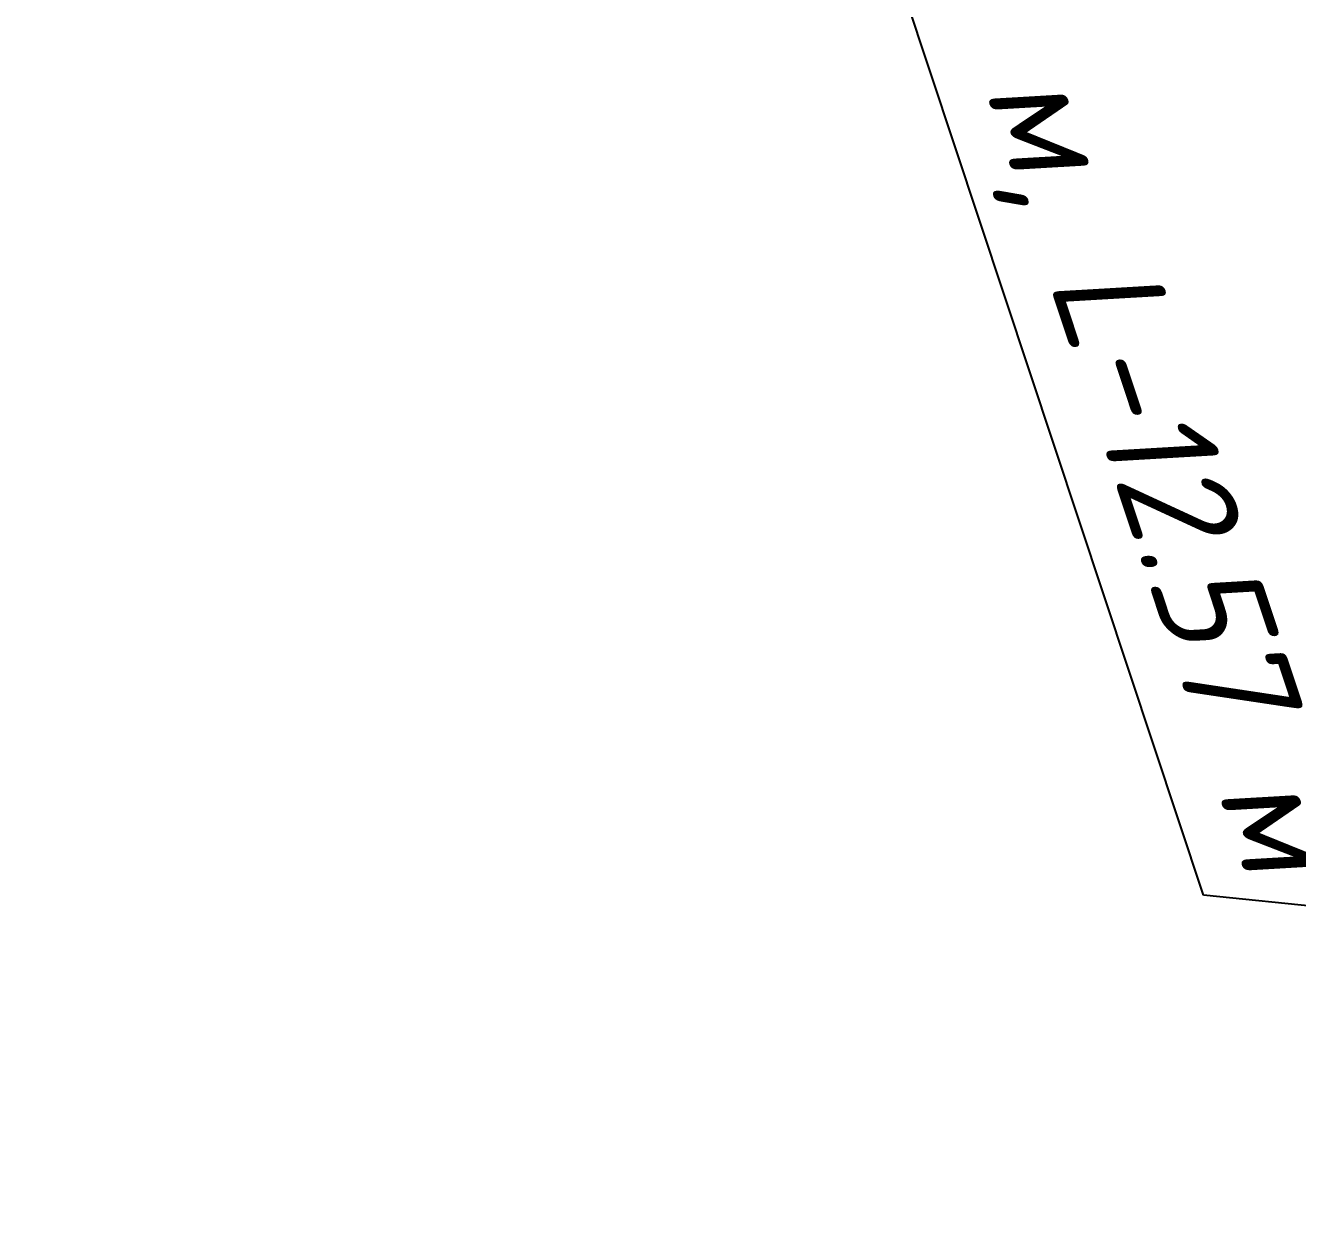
# Model space of a CAD drawing. Header units: millimetres. Extents: x -698 to 8131, y -704 to 4503.
# Drawn here: x 6246.98 to 6293.9, y 3098.31 to 3142.85 of the extents above; entities that cross this region are included whole.
import ezdxf
from ezdxf import colors
from ezdxf.entities.mleader import LeaderData, LeaderLine
from ezdxf.math import Vec2, Vec3

# ---------------------------------------------------------------- set-up
doc = ezdxf.new("R2010")
doc.units = ezdxf.units.MM
doc.layers.add('Выноски', color=250, linetype='Continuous')
doc.styles.add('ГОСТ', font='isocpeui.ttf', dxfattribs={"height": 4})

msp = doc.modelspace()

# ---------------------------------------------------------------- leaders
at = {"layer": 'Выноски', "linetype": 'Continuous'}
ml = msp.add_multileader_mtext('Standard', dxfattribs=at)
ml.set_content('Ж/б труба, {\\Fgost|c204;%%C} 0,75 м, L-12.57 м', color=256, style='ГОСТ')
ml.set_leader_properties()
ml.build(insert=Vec2(0, 0))
ml.multileader.update_dxf_attribs({"text_left_attachment_type": 5, "text_right_attachment_type": 5, "dogleg_length": 0, "arrow_head_size": 0.18})
ctx = ml.context
ctx.base_point, ctx.arrow_head_size, ctx.landing_gap_size, ctx.plane_origin, ctx.plane_x_axis, ctx.plane_y_axis = Vec3(6256.462783711628, 3213.176696405964), 0.18, 0, Vec3(6258.236294397144, 3057.326071311865), Vec3(0.3148747160942829, -0.9491332431036988), Vec3(0.9491332431036988, 0.3148747160942829)
ctx.left_attachment, ctx.right_attachment, ctx.text_align_type = 5, 5, 2
notes = []
notes.append((ctx, [(0, (1, 1, 0), (6290.428808913033, 3110.792217732552), (-0.3148747160942828, 0.9491332431036986), 0, [(0, [(6339.379872029842, 3105.769847389456)], 0, [])])]))
ctx.mtext.insert, ctx.mtext.text_direction, ctx.mtext.rotation, ctx.mtext.alignment, ctx.mtext.flow_direction = Vec3(6295.829166750851, 3112.583785095397), Vec3(0.3148747160942828, -0.9491332431036986), 5.032713633316187, 3, 5
for ctx, leaders in notes:
    for number, flags, end, landing, length, lines in leaders:
        leader = LeaderData()
        leader.index, (leader.has_last_leader_line, leader.has_dogleg_vector, leader.attachment_direction) = number, flags
        leader.last_leader_point, leader.dogleg_vector, leader.dogleg_length = Vec3(end), Vec3(landing), length
        for number, points, colour, breaks in lines:
            line = LeaderLine()
            line.index, line.vertices, line.color, line.breaks = number, Vec3.list(points), colors.encode_raw_color(colour), breaks
            leader.lines.append(line)
        ctx.leaders.append(leader)

doc.saveas('drawing.dxf')
